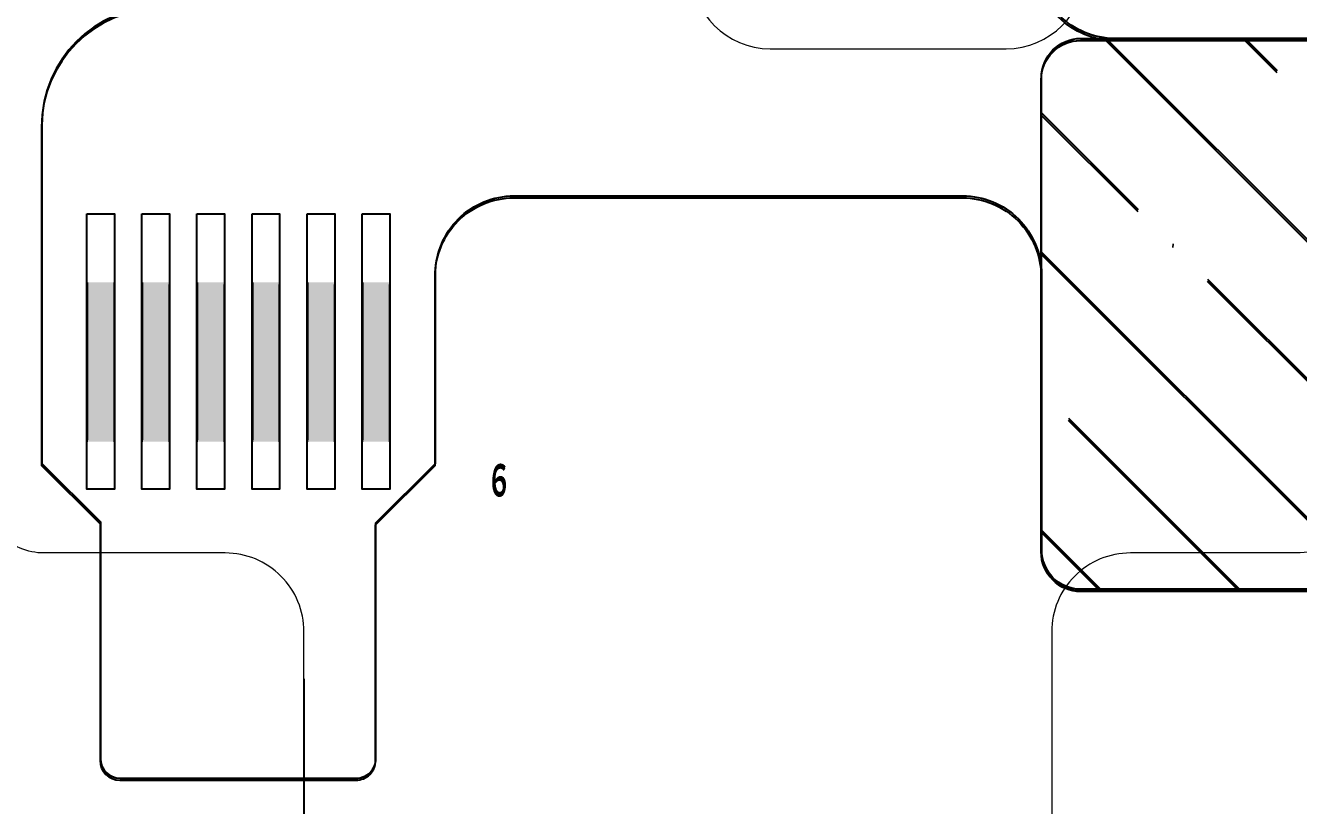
# Model space of a CAD drawing. Extents: x -128 to 4168, y -1774 to 38.
# Drawn here: x 2011.41 to 2027.59, y -884.13 to -874.21 of the extents above; entities that cross this region are included whole.
import ezdxf

# ---------------------------------------------------------------- set-up
doc = ezdxf.new("R2010")
doc.units = 0
doc.header["$LTSCALE"] = 16.335
doc.linetypes.add('SOLID', pattern=[0])
doc.layers.add('dim', color=3, linetype='Continuous', lineweight=13)
doc.layers.add('LCD', color=4, linetype='Continuous', lineweight=9)
for name, color, linetype in [('DIM（标注）', 3, 'Continuous'), ('FPC', 30, 'Continuous'), ('KEEPOUTLAYER', 6, 'Continuous'), ('LAYER0$C$L0', 2, 'SOLID'), ('LCD-FPC', 6, 'Continuous')]:
    doc.layers.add(name, color=color, linetype=linetype)
doc.styles.add('Arial', font='simhei.ttf')
doc.styles.get("Standard").update_dxf_attribs({"font": '', "width": 0.8})
doc.styles.get('Standard').set_extended_font_data('NSimSun')
doc.dimstyles.new('STANDARD$0', dxfattribs={"dimtxt": 1.6, "dimasz": 1.2, "dimexe": 0.6, "dimexo": 0.6, "dimgap": 0.6, "dimtad": 1, "dimzin": 9, "dimdsep": 46, "dimtxsty": 'Standard', "dimcen": 0.198, "dimazin": 0, "dimtfac": 1, "dimtmove": 0, "dimatfit": 3, "dimfxl": 1, "dimtolj": 1, "dimtzin": 0, "dimlwd": -1, "dimlwe": -1, "dimarcsym": 0})
doc.dimstyles.new('标注模版', dxfattribs={"dimtxt": 1.5, "dimasz": 2, "dimexe": 0.5, "dimexo": 0.5, "dimgap": 0.2, "dimtad": 1, "dimzin": 1, "dimdsep": 46, "dimtxsty": 'Arial', "dimcen": 1, "dimclrd": 3, "dimclre": 3, "dimclrt": 3, "dimadec": 0, "dimazin": 0, "dimtp": 1.2, "dimtm": 1.2, "dimtfac": 1, "dimtmove": 0, "dimatfit": 3, "dimfxl": 1, "dimtolj": 1, "dimarcsym": 0})

# ---------------------------------------------------------------- blocks, each defined once
blk = doc.blocks.new('*D852')
at = {"layer": 'Defpoints', "color": 0}
for p in [(1892.541, -527.603), (1890.941, -540.427), (1892.541, -540.416), (2060.781, -893.678), (2061.081, -893.678), (2061.081, -897.79)]:
    blk.add_point(p, dxfattribs=at)
at = {"layer": 'dim', "color": 3, "lineweight": -2}
for p, q in [((1890.941, -539.517), (1890.941, -525.853)), ((1892.541, -539.506), (1892.541, -525.853)), ((1889.541, -527.603), (1888.141, -527.603)), ((1890.941, -527.603), (1892.541, -527.603)), ((1893.941, -527.603), (1908.808, -527.603))]:
    blk.add_line(p, q, dxfattribs=at)
at = {"layer": 'dim', "color": 3}
for points in [[(1889.541, -527.37), (1889.541, -527.836), (1890.941, -527.603)], [(1893.941, -527.37), (1893.941, -527.836), (1892.541, -527.603)]]:
    blk.add_solid(points, dxfattribs=at)
at = {"layer": 'DIM（标注）', "color": 3, "lineweight": -2}
for p, q in [((2060.781, -894.178), (2060.781, -898.29)), ((2061.081, -894.178), (2061.081, -898.29)), ((2058.781, -897.79), (2056.781, -897.79)), ((2060.781, -897.79), (2061.081, -897.79)), ((2063.081, -897.79), (2082.6, -897.79))]:
    blk.add_line(p, q, dxfattribs=at)
at = {"layer": 'DIM（标注）', "color": 3}
for points in [[(2058.781, -897.457), (2058.781, -898.124), (2060.781, -897.79)], [(2063.081, -897.457), (2063.081, -898.124), (2061.081, -897.79)]]:
    blk.add_solid(points, dxfattribs=at)
at = {"layer": 'dim', "color": 3, "insert": (1902.075, -526.588), "char_height": 1.4, "attachment_point": 5, "style": 'Arial'}
blk.add_mtext('\\A1;CG 1.60±0.05', dxfattribs=at)
at = {"layer": 'DIM（标注）', "color": 3, "insert": (2073.84, -896.832), "char_height": 1.5, "attachment_point": 5, "style": 'Arial'}
blk.add_mtext('\\A1;FPC+PI=0.30{\\fArial|b0|i0|c134|p34;%%P}0.03', dxfattribs=at)
blk = doc.blocks.new('*D857')
at = {"layer": 'Defpoints', "color": 0}
for p in [(1987.194, -872.175), (2009.033, -872.175), (2015.149, -893.391)]:
    blk.add_point(p, dxfattribs=at)
at = {"layer": 'LCD-FPC', "color": 0}
for p, q in [((2008.433, -872.175), (1986.594, -872.175)), ((1987.194, -892.191), (1987.194, -873.375)), ((2014.549, -893.391), (1986.594, -893.391))]:
    blk.add_line(p, q, dxfattribs=at)
for points in [[(1986.994, -873.375), (1987.394, -873.375), (1987.194, -872.175)], [(1986.994, -892.191), (1987.394, -892.191), (1987.194, -893.391)]]:
    blk.add_solid(points, dxfattribs=at)
at = {"layer": 'LCD-FPC', "color": 0, "insert": (1985.794, -882.783), "char_height": 1.6, "attachment_point": 5, "rotation": 90}
blk.add_mtext('\\A1;21.22', dxfattribs=at)
blk = doc.blocks.new('*D858')
at = {"layer": 'Defpoints', "color": 0}
for p in [(2001.033, -864.175), (2014.949, -881.918), (2014.949, -887.64)]:
    blk.add_point(p, dxfattribs=at)
at = {"layer": 'LCD-FPC', "color": 0}
for p, q in [((2001.033, -864.775), (2001.033, -888.24)), ((2014.949, -882.518), (2014.949, -888.24)), ((2002.233, -887.64), (2013.749, -887.64))]:
    blk.add_line(p, q, dxfattribs=at)
for points in [[(2002.233, -887.44), (2002.233, -887.84), (2001.033, -887.64)], [(2013.749, -887.44), (2013.749, -887.84), (2014.949, -887.64)]]:
    blk.add_solid(points, dxfattribs=at)
at = {"layer": 'LCD-FPC', "color": 0, "insert": (2007.991, -886.24), "char_height": 1.6, "attachment_point": 5}
blk.add_mtext('\\A1;13.92', dxfattribs=at)

msp = doc.modelspace()

# ---------------------------------------------------------------- hatches: boundary and pattern name
h = msp.add_hatch()
h.set_pattern_fill('ANSI35', color=256, scale=10, style=0)
h.set_pattern_definition([(135, (5184.9901, -162.8225), (1.767767, 1.767767), []), (135, (5183.2224, -162.8225), (1.767767, 1.767767), [3.125, -0.625, 0, -0.625])])
h.paths.add_polyline_path([(2030.819, -874.379, -0.414214), (2031.319, -874.879), (2031.319, -880.879, -0.414214), (2030.819, -881.379), (2024.819, -881.379, -0.414214), (2024.319, -880.879), (2024.319, -877.379), (2024.319, -874.879, -0.414214), (2024.819, -874.379), (2026.319, -874.379)])
h = msp.add_hatch()
h.set_pattern_fill('ANSI35', color=256, scale=10, style=0)
h.set_pattern_definition([(135, (5184.9857, -162.8485), (1.767767, 1.767767), []), (135, (5183.218, -162.8485), (1.767767, 1.767767), [3.125, -0.625, 0, -0.625])])
h.paths.add_polyline_path([(2030.815, -874.405, -0.414214), (2031.315, -874.905), (2031.315, -880.905, -0.414214), (2030.815, -881.405), (2024.815, -881.405, -0.414214), (2024.315, -880.905), (2024.315, -877.405), (2024.315, -874.905, -0.414214), (2024.815, -874.405), (2026.315, -874.405)])
h = msp.add_hatch(color=256)
h.paths.add_polyline_path([(2012.54, -879.505), (2012.19, -879.505), (2012.19, -877.505), (2012.54, -877.505)])
h.paths.add_polyline_path([(2012.89, -877.505), (2013.24, -877.505), (2013.24, -879.505), (2012.89, -879.505)])
h.paths.add_polyline_path([(2013.59, -877.505), (2013.94, -877.505), (2013.94, -879.505), (2013.59, -879.505)])
h.paths.add_polyline_path([(2014.64, -879.505), (2014.29, -879.505), (2014.29, -877.505), (2014.64, -877.505)])
h.paths.add_polyline_path([(2015.34, -879.505), (2014.99, -879.505), (2014.99, -877.505), (2015.34, -877.505)])
h.paths.add_polyline_path([(2015.69, -877.505), (2016.04, -877.505), (2016.04, -879.505), (2015.69, -879.505)])
h = msp.add_hatch(color=256)
h.paths.add_polyline_path([(2012.544, -879.479), (2012.194, -879.479), (2012.194, -877.479), (2012.544, -877.479)])
h.paths.add_polyline_path([(2012.894, -877.479), (2013.244, -877.479), (2013.244, -879.479), (2012.894, -879.479)])
h.paths.add_polyline_path([(2013.594, -877.479), (2013.944, -877.479), (2013.944, -879.479), (2013.594, -879.479)])
h.paths.add_polyline_path([(2014.644, -879.479), (2014.294, -879.479), (2014.294, -877.479), (2014.644, -877.479)])
h.paths.add_polyline_path([(2015.344, -879.479), (2014.994, -879.479), (2014.994, -877.479), (2015.344, -877.479)])
h.paths.add_polyline_path([(2015.694, -877.479), (2016.044, -877.479), (2016.044, -879.479), (2015.694, -879.479)])

# ---------------------------------------------------------------- linework, layer by layer
at = {"layer": 'FPC', "color": 2}
for p, q in [((2012.19, -877.505), (2012.19, -879.505)), ((2012.194, -877.479), (2012.194, -879.479)), ((2012.54, -879.505), (2012.54, -877.505)), ((2012.544, -879.479), (2012.544, -877.479)), ((2012.89, -877.505), (2012.89, -879.505)), ((2012.894, -877.479), (2012.894, -879.479)), ((2013.24, -879.505), (2013.24, -877.505)), ((2013.244, -879.479), (2013.244, -877.479)), ((2013.59, -877.505), (2013.59, -879.505)), ((2013.594, -877.479), (2013.594, -879.479)), ((2013.94, -879.505), (2013.94, -877.505)), ((2013.944, -879.479), (2013.944, -877.479)), ((2014.29, -877.505), (2014.29, -879.505)), ((2014.294, -877.479), (2014.294, -879.479)), ((2014.64, -879.505), (2014.64, -877.505)), ((2014.644, -879.479), (2014.644, -877.479)), ((2014.99, -877.505), (2014.99, -879.505)), ((2014.994, -877.479), (2014.994, -879.479)), ((2015.34, -879.505), (2015.34, -877.505)), ((2015.344, -879.479), (2015.344, -877.479)), ((2015.69, -877.505), (2015.69, -879.505)), ((2015.694, -877.479), (2015.694, -879.479)), ((2016.04, -879.505), (2016.04, -877.505)), ((2016.044, -879.479), (2016.044, -877.479))]:
    msp.add_line(p, q, dxfattribs=at)
for points in [[(2031.319, -880.879, -0.414214), (2030.819, -881.379), (2024.819, -881.379, -0.414214), (2024.319, -880.879), (2024.319, -874.879, -0.414214), (2024.819, -874.379), (2026.319, -874.379), (2030.819, -874.379, -0.414214), (2031.319, -874.879)], [(2031.315, -880.905, -0.414214), (2030.815, -881.405), (2024.815, -881.405, -0.414214), (2024.315, -880.905), (2024.315, -874.905, -0.414214), (2024.815, -874.405), (2026.315, -874.405), (2030.815, -874.405, -0.414214), (2031.315, -874.905)]]:
    msp.add_lwpolyline(points, format="xyb", close=True, dxfattribs=at)
at = {"layer": 'KEEPOUTLAYER', "color": 2}
for points in [[(2030.815, -874.405), (2025.249, -874.405, -0.414214), (2024.249, -873.405)], [(2030.819, -874.379), (2025.253, -874.379, -0.414214), (2024.253, -873.379)], [(2013.115, -874.005, 0.414213), (2011.615, -875.505), (2011.615, -879.805), (2012.359, -880.549), (2012.359, -883.555, 0.414212), (2012.609, -883.805), (2015.609, -883.805, 0.414214), (2015.859, -883.555), (2015.859, -880.561), (2016.615, -879.805), (2016.615, -877.405, -0.414214), (2017.615, -876.405), (2023.315, -876.405, -0.414214), (2024.315, -877.405), (2024.315, -880.905, 0.414214), (2024.815, -881.405), (2030.815, -881.405, 0.414213)], [(2013.119, -873.979, 0.414213), (2011.619, -875.479), (2011.619, -879.779), (2012.363, -880.523), (2012.363, -883.529, 0.414212), (2012.613, -883.779), (2015.613, -883.779, 0.414214), (2015.863, -883.529), (2015.863, -880.535), (2016.619, -879.779), (2016.619, -877.379, -0.414214), (2017.619, -876.379), (2023.319, -876.379, -0.414214), (2024.319, -877.379), (2024.319, -880.879, 0.414214), (2024.819, -881.379), (2030.819, -881.379, 0.414213)]]:
    msp.add_lwpolyline(points, format="xyb", dxfattribs=at)
at = {"layer": 'KEEPOUTLAYER'}
for points, const_width in [([(2024.32, -880.905, 1), (2024.31, -880.905, 1)], 0.01), ([(2024.32, -880.905, 1), (2024.31, -880.905, 1)], 0.01), ([(2024.324, -880.879, 1), (2024.314, -880.879, 1)], 0.01), ([(2024.324, -880.879, 1), (2024.314, -880.879, 1)], 0.01), ([(2024.82, -881.405, 1), (2024.81, -881.405, 1)], 0.01), ([(2024.82, -881.405, 1), (2024.81, -881.405, 1)], 0.01), ([(2024.824, -881.379, 1), (2024.814, -881.379, 1)], 0.01), ([(2024.824, -881.379, 1), (2024.814, -881.379, 1)], 0.01), ([(2015.861, -883.555, 1), (2015.856, -883.555, 1)], 0.005), ([(2015.861, -883.555, 1), (2015.856, -883.555, 1)], 0.005), ([(2015.866, -883.529, 1), (2015.861, -883.529, 1)], 0.005), ([(2015.866, -883.529, 1), (2015.861, -883.529, 1)], 0.005), ([(2012.616, -883.779, 1), (2012.611, -883.779, 1)], 0.005), ([(2012.616, -883.779, 1), (2012.611, -883.779, 1)], 0.005), ([(2015.616, -883.779, 1), (2015.611, -883.779, 1)], 0.005), ([(2015.616, -883.779, 1), (2015.611, -883.779, 1)], 0.005), ([(2012.611, -883.805, 1), (2012.606, -883.805, 1)], 0.005), ([(2012.611, -883.805, 1), (2012.606, -883.805, 1)], 0.005), ([(2015.611, -883.805, 1), (2015.606, -883.805, 1)], 0.005), ([(2015.611, -883.805, 1), (2015.606, -883.805, 1)], 0.005)]:
    msp.add_lwpolyline(points, format="xyb", close=True, dxfattribs=dict(at, const_width=const_width))
at = {"layer": 'LAYER0$C$L0', "lineweight": 5}
msp.add_line((2020.872, -874.51), (2023.872, -874.51), dxfattribs=at)
for centre, start, end in [((2020.872, -873.51), 180, 270), ((2023.872, -873.51), 270, 360)]:
    msp.add_arc(centre, 1, start, end, dxfattribs=at)
at = {"layer": 'LCD', "color": 30}
for points in [[(2010.848, -872.76, -0.414214), (2011.648, -871.96), (2012.748, -871.96, 0.414214), (2013.348, -871.36), (2013.348, -870.51, 0.414214), (2012.748, -869.91), (2011.693, -869.91, -0.414214), (2011.493, -869.71), (2011.493, -868.901), (2027.913, -868.901), (2027.913, -869.71, -0.414214), (2027.713, -869.91), (2026.649, -869.91, 0.414214), (2026.049, -870.51), (2026.049, -871.36, 0.414214), (2026.649, -871.96), (2027.558, -871.96, -0.414214), (2028.558, -872.96), (2028.558, -879.918, -0.414214), (2027.558, -880.918), (2025.449, -880.918, 0.414214), (2024.449, -881.918), (2024.449, -893.191, -0.414214)], [(2014.949, -893.191), (2014.949, -881.918, 0.414214), (2013.949, -880.918), (2011.648, -880.918, -0.414214), (2010.848, -880.118)]]:
    msp.add_lwpolyline(points, format="xyb", dxfattribs=at)
at = {"layer": 'LCD-FPC', "color": 3}
for points in [[(2012.19, -876.607), (2012.54, -876.607), (2012.54, -880.105), (2012.19, -880.105)], [(2012.89, -876.607), (2013.24, -876.607), (2013.24, -880.105), (2012.89, -880.105)], [(2013.59, -876.607), (2013.94, -876.607), (2013.94, -880.105), (2013.59, -880.105)], [(2014.29, -876.607), (2014.64, -876.607), (2014.64, -880.105), (2014.29, -880.105)], [(2014.99, -876.607), (2015.34, -876.607), (2015.34, -880.105), (2014.99, -880.105)], [(2015.69, -876.607), (2016.04, -876.607), (2016.04, -880.105), (2015.69, -880.105)]]:
    msp.add_lwpolyline(points, close=True, dxfattribs=at)

# ---------------------------------------------------------------- texts
at = {"char_height": 0.4, "width": 0.94596, "attachment_point": 3}
for insert in [(2017.534, -879.801), (2017.539, -879.775)]:
    msp.add_mtext('{\\fSimSun|b0|i0|c134|p2;6}', dxfattribs=dict(at, insert=insert))

# ---------------------------------------------------------------- dimensions: what is measured, and where the dimension line sits
at = {"layer": 'DIM（标注）', "color": 30}
dim = msp.add_linear_dim(base=(2061.081, -897.79), p1=(2060.781, -893.678), p2=(2061.081, -893.678), text='FPC+PI=<>{\\fArial|b0|i0|c134|p34;%%P}0.03', dimstyle='标注模版', dxfattribs=at)
dim.commit()
dim.dimension.update_dxf_attribs({"geometry": '*D852', "text_midpoint": (2073.84, -896.832)})
at = {"layer": 'LCD-FPC', "color": 3}
dim = msp.add_linear_dim(base=(2014.949, -887.64), p1=(2001.033, -864.175), p2=(2014.949, -881.918), dimstyle='STANDARD$0', override={"dimfxl": 0.4, "dimarcsym": 1}, dxfattribs=at)
dim.commit()
dim.dimension.update_dxf_attribs({"geometry": '*D858', "text_midpoint": (2007.991, -886.24)})
dim = msp.add_linear_dim(base=(1987.194, -872.175), p1=(2015.149, -893.391), p2=(2009.033, -872.175), angle=90, dimstyle='STANDARD$0', override={"dimfxl": 0.4, "dimarcsym": 1}, dxfattribs=at)
dim.commit()
dim.dimension.update_dxf_attribs({"geometry": '*D857', "text_midpoint": (1985.794, -882.783)})

doc.saveas('drawing.dxf')
